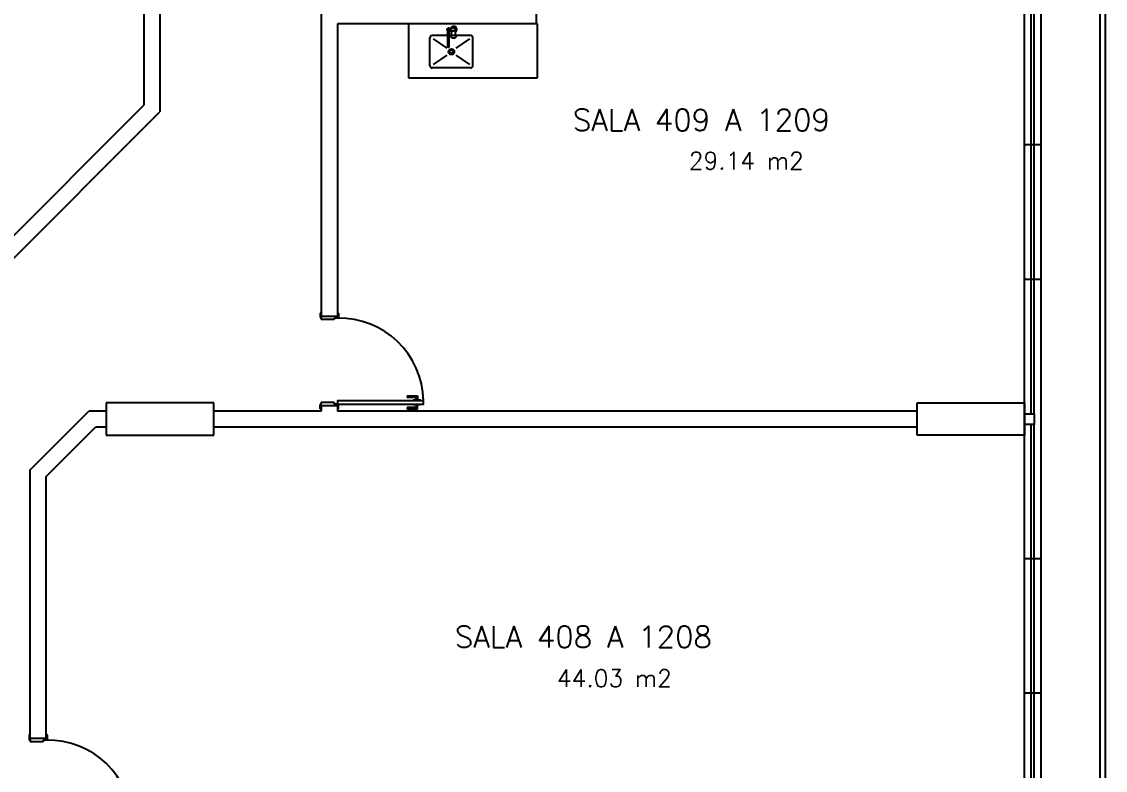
# Model space of a CAD drawing. Extents: x 544 to 914, y -40 to 56.
# Drawn here: x 643.95 to 654.03, y -4.22 to 2.74 of the extents above; entities that cross this region are included whole.
import ezdxf
from ezdxf.enums import TextEntityAlignment as Align

# ---------------------------------------------------------------- set-up
doc = ezdxf.new("R2010")
doc.units = 0
doc.header["$LTSCALE"] = 0.5
doc.header["$MEASUREMENT"] = 0
doc.layers.add('008', color=1, linetype='CONTINUOUS')
doc.styles.add('r80', font='romans.shx', dxfattribs={"height": 0.175})
doc.styles.add('T20', font='simplex.shx', dxfattribs={"height": 0.1})

msp = doc.modelspace()

# ---------------------------------------------------------------- linework, layer by layer
at = {"layer": '008', "color": 8}
for p, q in [((653.429, 28.645), (653.429, -13.505)), ((645.087, 10.445), (645.087, 1.965)), ((646.737, 8.29), (646.737, 0)), ((653.279, -0.905), (653.279, 4.095)), ((653.339, -0.905), (653.339, 4.095)), ((653.369, -0.905), (653.369, 4.095)), ((645.237, 3.645), (645.237, 1.903)), ((648.737, 2.92), (648.737, 2.72)), ((646.887, 2.72), (646.887, 0)), ((648.737, 2.72), (646.887, 2.72)), ((648.747, 2.72), (647.547, 2.72)), ((647.547, 2.72), (647.547, 2.22)), ((647.915, 2.523), (647.915, 2.668)), ((647.925, 2.523), (647.925, 2.668)), ((647.954, 2.677), (647.932, 2.677)), ((647.945, 2.66), (647.933, 2.66)), ((647.946, 2.603), (647.95, 2.65)), ((647.981, 2.661), (647.981, 2.654)), ((647.988, 2.603), (647.984, 2.65)), ((648.747, 2.22), (648.747, 2.72)), ((647.747, 2.512), (647.747, 2.592)), ((647.916, 2.612), (647.767, 2.612)), ((647.777, 2.582), (647.905, 2.495)), ((647.915, 2.512), (647.915, 2.523)), ((647.947, 2.612), (647.924, 2.612)), ((647.925, 2.512), (647.925, 2.523)), ((648.127, 2.612), (647.987, 2.612)), ((648.117, 2.582), (647.99, 2.495)), ((648.147, 2.512), (648.147, 2.592)), ((647.747, 2.332), (647.747, 2.512)), ((647.905, 2.429), (647.777, 2.342)), ((647.99, 2.429), (648.117, 2.342)), ((648.147, 2.332), (648.147, 2.512)), ((647.547, 2.22), (648.747, 2.22)), ((648.127, 2.312), (647.767, 2.312)), ((643.647, 0.525), (645.087, 1.965)), ((643.753, 0.419), (645.237, 1.903)), ((653.429, 1.595), (653.279, 1.595)), ((653.429, 0.345), (653.279, 0.345)), ((646.727, 0.03), (646.727, -0.01)), ((646.737, 0.035), (646.732, 0.035)), ((646.887, 0), (646.737, 0)), ((646.737, 0), (646.737, -0.03)), ((646.892, 0.035), (646.887, 0.035)), ((646.887, 0), (646.887, -0.015)), ((646.897, 0.03), (646.897, -0.01)), ((646.737, -0.015), (646.732, -0.015)), ((646.857, -0.03), (646.737, -0.03)), ((646.857, -0.015), (646.857, -0.03)), ((646.857, -0.03), (646.857, -0.015)), ((646.887, -0.015), (646.857, -0.015)), ((646.892, -0.015), (646.887, -0.015)), ((645.737, -0.805), (644.737, -0.805)), ((644.737, -0.805), (644.737, -1.105)), ((645.737, -1.105), (645.737, -0.805)), ((646.737, -0.83), (646.737, -0.8)), ((646.857, -0.8), (646.737, -0.8)), ((646.857, -0.8), (646.857, -0.815)), ((646.857, -0.815), (646.857, -0.8)), ((647.535, -0.739), (647.633, -0.739)), ((647.535, -0.739), (647.535, -0.753)), ((647.549, -0.753), (647.535, -0.753)), ((647.619, -0.753), (647.549, -0.753)), ((647.661, -0.778), (647.591, -0.778)), ((647.591, -0.778), (647.591, -0.785)), ((647.619, -0.778), (647.619, -0.753)), ((647.633, -0.739), (647.633, -0.778)), ((647.661, -0.778), (647.661, -0.785)), ((652.279, -1.105), (652.279, -0.805)), ((652.279, -0.805), (653.279, -0.805)), ((653.279, -0.805), (653.279, -1.105)), ((644.029, -1.426), (644.576, -0.88)), ((644.737, -0.88), (644.576, -0.88)), ((646.737, -0.88), (645.737, -0.88)), ((646.727, -0.86), (646.727, -0.82)), ((646.737, -0.815), (646.732, -0.815)), ((646.737, -0.865), (646.732, -0.865)), ((646.737, -0.83), (646.737, -0.88)), ((646.887, -0.83), (646.737, -0.83)), ((646.887, -0.815), (646.857, -0.815)), ((646.887, -0.83), (646.887, -0.815)), ((646.887, -0.83), (646.887, -0.88)), ((646.892, -0.865), (646.887, -0.865)), ((652.279, -0.88), (646.887, -0.88)), ((646.897, -0.86), (646.897, -0.82)), ((647.535, -0.847), (647.535, -0.861)), ((647.549, -0.847), (647.535, -0.847)), ((647.535, -0.861), (647.633, -0.861)), ((647.619, -0.847), (647.549, -0.847)), ((647.591, -0.822), (647.591, -0.815)), ((647.661, -0.822), (647.591, -0.822)), ((647.619, -0.822), (647.619, -0.847)), ((647.633, -0.861), (647.633, -0.822)), ((647.661, -0.822), (647.661, -0.815)), ((653.279, -0.905), (653.369, -0.905)), ((653.279, -1.005), (653.279, -0.905)), ((653.369, -0.905), (653.369, -1.005)), ((653.279, -13.505), (653.279, -1.005)), ((653.369, -1.005), (653.279, -1.005)), ((653.339, -6.18), (653.339, -1.005)), ((653.369, -13.505), (653.369, -1.005)), ((644.179, -1.488), (644.638, -1.03)), ((644.737, -1.03), (644.638, -1.03)), ((644.737, -1.105), (645.737, -1.105)), ((652.279, -1.03), (645.737, -1.03)), ((653.279, -1.105), (652.279, -1.105)), ((644.029, -3.925), (644.029, -1.426)), ((644.179, -3.925), (644.179, -1.488)), ((653.429, -2.255), (653.279, -2.255)), ((653.429, -3.505), (653.279, -3.505)), ((644.019, -3.895), (644.019, -3.935)), ((644.029, -3.89), (644.024, -3.89)), ((644.179, -3.925), (644.029, -3.925)), ((644.029, -3.925), (644.029, -3.955)), ((644.184, -3.89), (644.179, -3.89)), ((644.179, -3.925), (644.179, -3.94)), ((644.189, -3.895), (644.189, -3.935)), ((644.029, -3.94), (644.024, -3.94)), ((644.149, -3.955), (644.029, -3.955)), ((644.149, -3.94), (644.149, -3.955)), ((644.149, -3.955), (644.149, -3.94)), ((644.179, -3.94), (644.149, -3.94)), ((644.184, -3.94), (644.179, -3.94))]:
    msp.add_line(p, q, dxfattribs=at)
at = {"layer": '008', "color": 2}
for p, q in [((653.979, 14.445), (653.979, -14.705)), ((654.029, 14.495), (654.029, -14.755))]:
    msp.add_line(p, q, dxfattribs=at)
at = {"layer": '008', "color": 8}
msp.add_lwpolyline([(647.95, 2.65), (647.951, 2.652), (647.955, 2.655), (647.96, 2.657), (647.967, 2.658), (647.974, 2.657), (647.979, 2.655), (647.983, 2.652), (647.984, 2.65)], dxfattribs=at)
for points in [[(647.988, 2.603), (647.987, 2.597), (647.982, 2.592), (647.975, 2.589), (647.967, 2.588), (647.959, 2.589), (647.952, 2.592), (647.947, 2.597), (647.946, 2.603), (647.947, 2.608), (647.952, 2.613), (647.959, 2.616), (647.967, 2.617), (647.975, 2.616), (647.982, 2.613), (647.987, 2.608)], [(646.887, -0.815), (647.687, -0.815), (647.687, -0.785), (646.887, -0.785)]]:
    msp.add_lwpolyline(points, close=True, dxfattribs=at)
for radius in [0.0266, 0.0163]:
    msp.add_circle((647.947, 2.462), radius, dxfattribs=at)
for centre, radius, start, end in [((647.92, 2.668), 0.0148, 290.161, 249.839), ((647.92, 2.668), 0.0051, 0.0037, 179.9963), ((647.967, 2.668), 0.0297, 195.5373, 233.9987), ((647.967, 2.668), 0.0297, 306.1705, 162.2568), ((647.945, 2.652), 0.0085, 12.8285, 90), ((647.967, 2.668), 0.0161, 332.7367, 145.7375), ((647.767, 2.592), 0.02, 90, 180), ((648.127, 2.592), 0.02, 0, 90), ((647.92, 2.512), 0.00753, 132.6559, 47.3441), ((647.92, 2.512), 0.0051, 179.9935, 0.0065), ((647.767, 2.332), 0.02, 180, 270), ((648.127, 2.332), 0.02, 270, 0), ((646.732, 0.03), 0.005, 90, 180), ((646.892, 0.03), 0.005, 0, 90), ((646.732, -0.01), 0.005, 180, 270), ((646.902, -0.8), 0.785, 1.0947, 91.0947), ((646.892, -0.01), 0.005, 270, 0), ((646.732, -0.82), 0.005, 90, 180), ((646.732, -0.86), 0.005, 180, 270), ((646.892, -0.82), 0.005, 0, 90), ((646.892, -0.86), 0.005, 270, 0), ((644.024, -3.895), 0.005, 90, 180), ((644.184, -3.895), 0.005, 0, 90), ((644.024, -3.935), 0.005, 180, 270), ((644.194, -4.725), 0.785, 1.0947, 91.0947), ((644.184, -3.935), 0.005, 270, 0)]:
    msp.add_arc(centre, radius, start, end, dxfattribs=at)

# ---------------------------------------------------------------- texts
at = {"layer": '008', "color": 8, "style": 'T20'}
for s, p in [('SALA 409 A 1209', (649.077, 1.727)), ('SALA 408 A 1208', (647.979, -3.08))]:
    msp.add_text(s, height=0.2, dxfattribs=at).set_placement(p)
at = {"layer": '008', "color": 8, "style": 'r80'}
for s, p in [('29.14 m2', (650.69, 1.368)), ('44.03 m2', (649.463, -3.445))]:
    msp.add_text(s, height=0.16, dxfattribs=at).set_placement(p, align=Align.CENTER)

doc.saveas('drawing.dxf')
